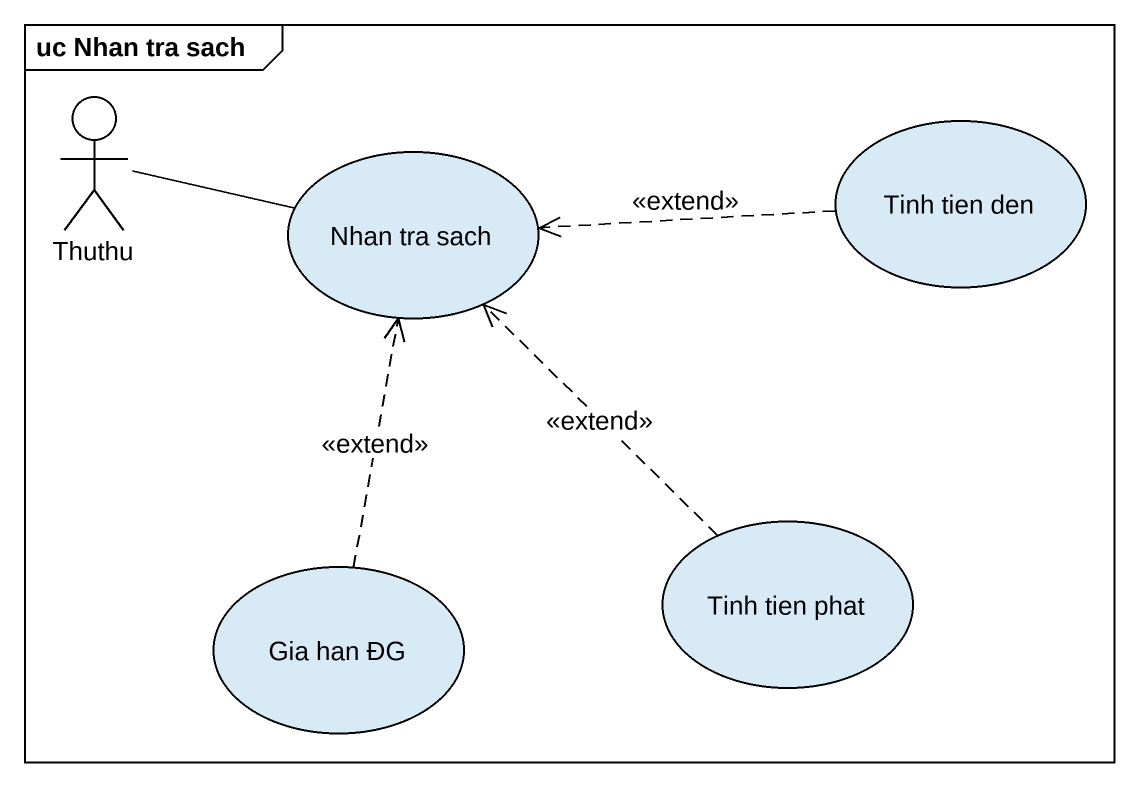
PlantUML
@startuml
mainframe uc Nhan tra sach
actor Thuthu
usecase "Tinh tien den" as Tinh_tien_den
usecase "Nhan tra sach" as Nhan_tra_sach
usecase "Gia han ÐG" as Gia_han_ÐG
usecase "Tinh tien phat" as Tinh_tien_phat
Thuthu -right- Nhan_tra_sach
Tinh_tien_den .left.> Nhan_tra_sach : <<extend>>
Gia_han_ÐG .up.> Nhan_tra_sach : <<extend>>
Tinh_tien_phat .up.> Nhan_tra_sach : <<extend>>
@enduml
